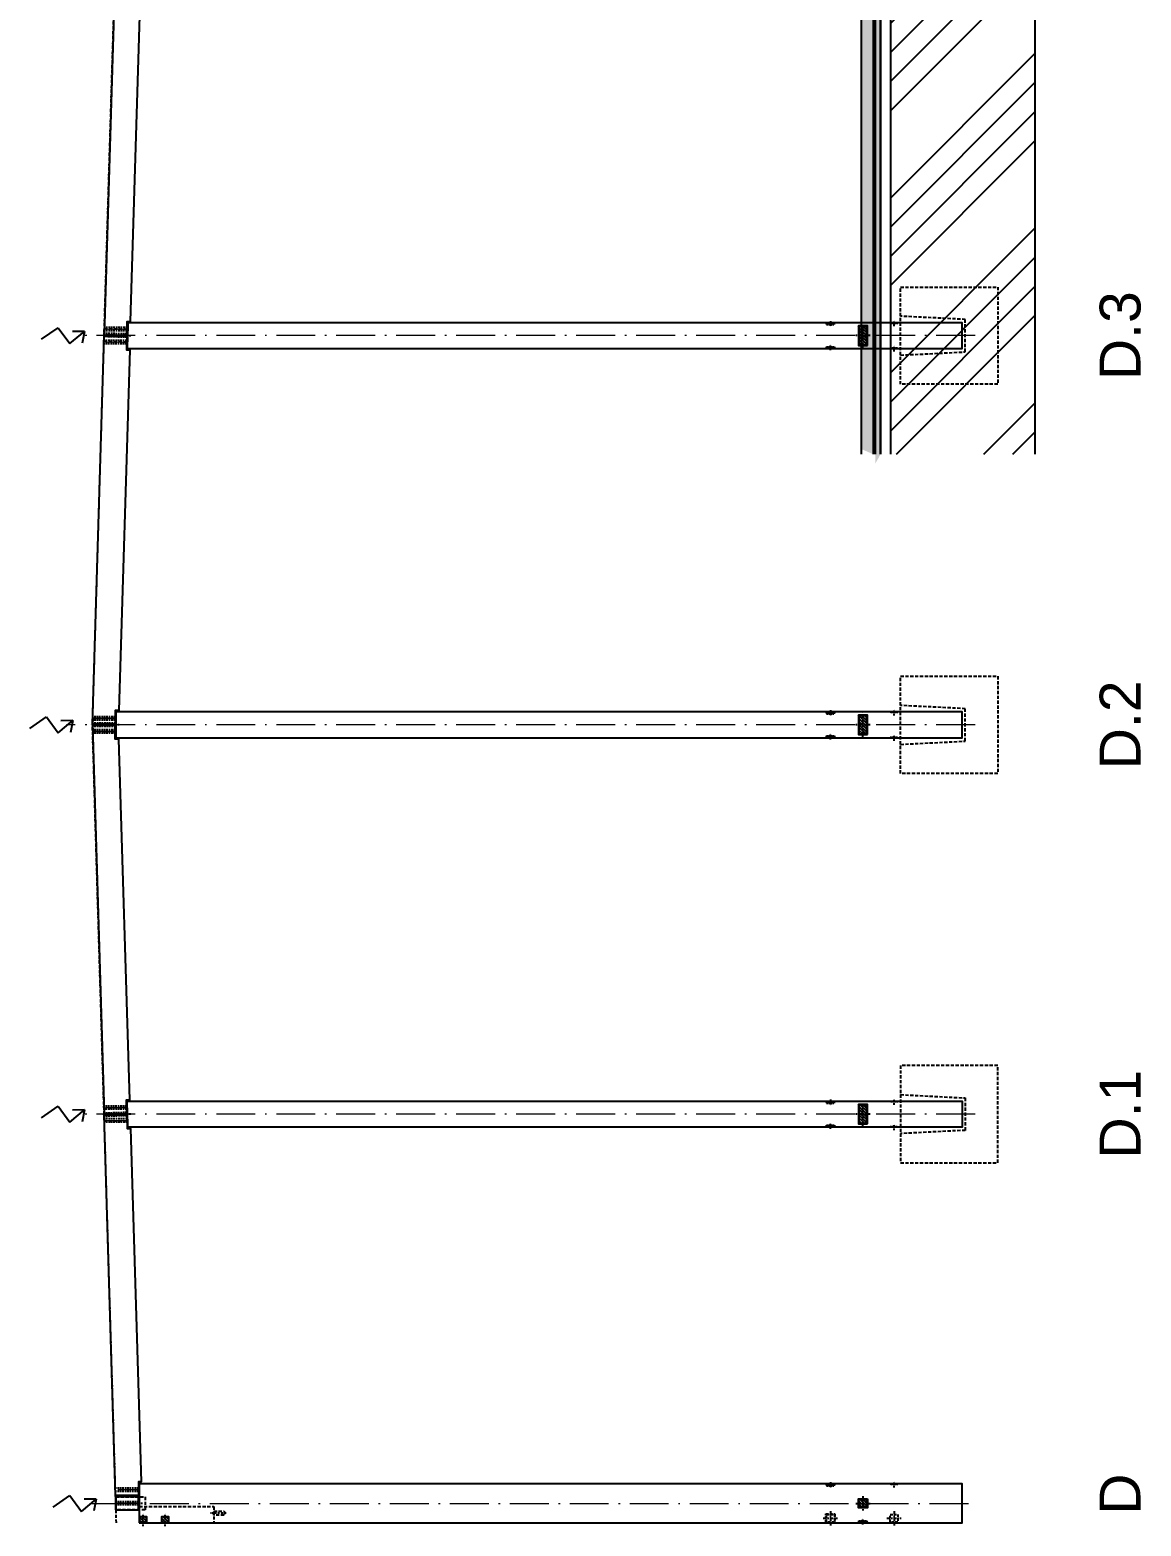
# Model space of a CAD drawing. Header units: millimetres. Extents: x 325046 to 1268204, y 1875583 to 2761998.
# Drawn here: x 1214775 to 1231911, y 2542543 to 2565606 of the extents above; entities that cross this region are included whole.
import ezdxf
from ezdxf.enums import TextEntityAlignment as Align

# ---------------------------------------------------------------- set-up
doc = ezdxf.new("R2010")
doc.units = ezdxf.units.MM
doc.header["$LTSCALE"] = 100
for name, pattern in [('ACAD_ISO10W100', [18.5, 12, -3, 0.5, -3]), ('DASHDOT', [1, 0.5, -0.25, 0, -0.25]), ('DASHED', [0.75, 0.5, -0.25])]:
    doc.linetypes.add(name, pattern=pattern)
for name, color, linetype in [('025', 1, 'Continuous'), ('035', 7, 'Continuous'), ('050', 4, 'Continuous'), ('KOTY', 2, 'Continuous'), ('Sloupy', 7, 'Continuous'), ('ŠRAF-TERÉN', 34, 'Continuous'), ('ŽB - MONOLIT', 4, 'Continuous')]:
    doc.layers.add(name, color=color, linetype=linetype)
doc.layers.add('IZOLACE - H', color=7, linetype='Continuous', lineweight=9, true_color=0x525252)
doc.layers.add('PŘÍČKY - SDK', color=7, linetype='Continuous', lineweight=30, true_color=0x6a1174)
for name, color, linetype, true_color in [('Izolace tepelná', 7, 'Continuous', 0xfdf0ce), ('Popis OS', 7, 'Continuous', 0xbd0a5d), ('Příprava na dock', 7, 'Continuous', 0x616161), ('ŽB - Šraf-monol', 7, 'Continuous', 0x6bc2a4)]:
    doc.layers.add(name, color=color, linetype=linetype, true_color=true_color)
doc.layers.add('Objekty - osy', color=5, linetype='ACAD_ISO10W100', lineweight=20)
doc.styles.add('ARIL-TENKÝ', font='arial.ttf')

# ---------------------------------------------------------------- blocks, each defined once
blk = doc.blocks.new('ZT5 PO')
at = {"layer": '035'}
blk.add_lwpolyline([(2604073, -5125966), (2603863, -5125960), (2603863, -5126010), (2598303, -5125843), (2598303, -5125786), (2598093, -5125786), (2598093, -5125436), (2598093, -5125436), (2604073, -5125616), (2604073, -5125966)], dxfattribs=at)
at = {"layer": '035', "linetype": 'DASHED', "ltscale": 0.5}
for points in [[(2598158, -5125786), (2598158, -5125438)], [(2598208, -5125786), (2598208, -5125440)], [(2603958, -5125962), (2603958, -5125612)], [(2604008, -5125964), (2604008, -5125614)]]:
    blk.add_lwpolyline(points, dxfattribs=at)
blk = doc.blocks.new('hlavice 4 pohled')
at = {"layer": 'Příprava na dock', "linetype": 'DASHED'}
blk.add_lwpolyline([(2018455, -5355778), (2018455, -5354278), (2016955, -5354278), (2016955, -5355778)], close=True, dxfattribs=at)
blk.add_lwpolyline([(2018005, -5354278), (2017955, -5355278), (2017455, -5355278), (2017405, -5354278)], dxfattribs=at)
blk = doc.blocks.new('ZT5.1 PO')
at = {"layer": '035', "ltscale": 0.5}
blk.add_lwpolyline([(2167529, -5377889), (2167529, -5378239), (2167739, -5378245), (2167739, -5378295), (2173299, -5378462), (2173299, -5378418), (2173509, -5378418), (2173509, -5378068)], close=True, dxfattribs=at)
at = {"layer": '035', "linetype": 'DASHED', "ltscale": 0.5}
for points in [[(2167594, -5378241), (2167594, -5377891)], [(2167644, -5378242), (2167644, -5377892)], [(2173394, -5378418), (2173394, -5378065)], [(2173444, -5378418), (2173444, -5378066)]]:
    blk.add_lwpolyline(points, dxfattribs=at)
blk = doc.blocks.new('HROMOSVOD')
at = {"layer": 'Sloupy'}
for p, q in [((-215544, -3763603), (-215365, -3763858)), ((-215365, -3763858), (-215611, -3764037)), ((-215611, -3764037), (-215422, -3764264)), ((-215422, -3764264), (-215425, -3764077)), ((-215422, -3764264), (-215605, -3764227))]:
    blk.add_line(p, q, dxfattribs=at)
blk = doc.blocks.new('atika roh')
at = {"layer": 'Příprava na dock', "ltscale": 0.5}
h = blk.add_hatch(dxfattribs=at)
h.set_pattern_fill('ANSI31', color=256, scale=250)
h.set_pattern_definition([(45, (-13253.59, -4226.8), (-22.09708691, 22.09708691), [])])
h.paths.add_polyline_path([(1752057, -4990655), (1752157, -4990655), (1752157, -4990755), (1752057, -4990755)])
h = blk.add_hatch(dxfattribs=at)
h.set_pattern_fill('ANSI31', color=256, scale=250)
h.set_pattern_definition([(45, (-13253.59, -4066.8), (-22.09708691, 22.09708691), [])])
h.paths.add_polyline_path([(1752057, -4990995), (1752157, -4990995), (1752157, -4991095), (1752057, -4991095)])
at = {"layer": '025', "ltscale": 0.5}
for points in [[(1752057, -4990655), (1752157, -4990655), (1752157, -4990755), (1752057, -4990755)], [(1752057, -4990995), (1752157, -4990995), (1752157, -4991095), (1752057, -4991095)]]:
    blk.add_lwpolyline(points, close=True, dxfattribs=at)
at = {"layer": '025', "linetype": 'DASHED', "ltscale": 0.5}
for points in [[(1752067, -4990755), (1752067, -4990655)], [(1752067, -4991095), (1752067, -4990995)]]:
    blk.add_lwpolyline(points, dxfattribs=at)
at = {"layer": 'Příprava na dock', "linetype": 'DASHDOT', "ltscale": 0.5}
for points in [[(1752007, -4990705), (1752207, -4990705)], [(1752007, -4991045), (1752207, -4991045)]]:
    blk.add_lwpolyline(points, dxfattribs=at)
blk = doc.blocks.new('zt2_po')
at = {"layer": '035', "ltscale": 0.5}
blk.add_lwpolyline([(1532249, -5267245), (1532249, -5267595), (1532459, -5267601), (1532459, -5267651), (1537909, -5267814), (1537909, -5267774), (1538119, -5267774), (1538119, -5267421)], close=True, dxfattribs=at)
at = {"layer": '035', "linetype": 'DASHED', "ltscale": 0.5}
for points in [[(1532314, -5267597), (1532314, -5267246)], [(1532364, -5267598), (1532364, -5267248)], [(1538004, -5267774), (1538004, -5267417)], [(1538054, -5267774), (1538054, -5267419)]]:
    blk.add_lwpolyline(points, dxfattribs=at)

msp = doc.modelspace()

# ---------------------------------------------------------------- hatches: boundary and pattern name
at = {"layer": 'Izolace tepelná'}
h = msp.add_hatch(color=256, dxfattribs=at)
h.dxf.hatch_style = 1
h.paths.add_polyline_path([(1227810.2, 2558918.5), (1227892.8, 2559063.8), (1227890.2, 2591242.7), (1227810.2, 2591242.7)])
at = {"layer": 'Příprava na dock'}
h = msp.add_hatch(dxfattribs=at)
h.set_pattern_fill('ANSI31', color=256, scale=250, angle=270)
h.set_pattern_definition([(315, (5842085.798, 2190981.14), (22.09708691, 22.09708691), [])])
h.paths.add_polyline_path([(1227680.2, 2560752.7), (1227680.2, 2561032.7), (1227560.2, 2561032.7), (1227560.2, 2560752.7)])
h = msp.add_hatch(dxfattribs=at)
h.set_pattern_fill('ANSI31', color=256, scale=250, angle=270)
h.set_pattern_definition([(315, (5842085.798, 2196981.14), (22.09708691, 22.09708691), [])])
h.paths.add_polyline_path([(1227680.2, 2554752.7), (1227680.2, 2555032.7), (1227560.2, 2555032.7), (1227560.2, 2554752.7)])
h = msp.add_hatch(dxfattribs=at)
h.set_pattern_fill('ANSI31', color=256, scale=250, angle=270)
h.set_pattern_definition([(315, (5842085.798, 2202981.14), (22.09708691, 22.09708691), [])])
h.paths.add_polyline_path([(1227680.2, 2548752.7), (1227680.2, 2549032.7), (1227560.2, 2549032.7), (1227560.2, 2548752.7)])
h = msp.add_hatch(dxfattribs=at)
h.set_pattern_fill('ANSI31', color=256, scale=250, angle=270)
h.set_pattern_definition([(315, (5842085.798, 2112661.14), (22.09708691, 22.09708691), [])])
h.paths.add_polyline_path([(1227680.2, 2542952.7), (1227680.2, 2542832.7), (1227560.2, 2542832.7), (1227560.2, 2542952.7)])
at = {"layer": 'ŠRAF-TERÉN'}
h = msp.add_hatch(dxfattribs=at)
h.set_pattern_fill('ANSI34', color=256, scale=100, angle=180, style=0)
h.set_pattern_definition([(225, (3747967.6, 1468831.5), (1347.0384, -1347.0384), []), (225, (3747518.6, 1468831.5), (1347.0384, -1347.0384), []), (225, (3747069.6, 1468831.5), (1347.0384, -1347.0384), []), (225, (3746620.6, 1468831.5), (1347.0384, -1347.0384), [])])
h.paths.add_polyline_path([(1228050.2, 2590742.7), (1228050.2, 2585167.7), (1229400.2, 2585167.7), (1229400.2, 2585717.7), (1230274.6, 2585717.7), (1230274.6, 2590242.7), (1229400.2, 2590242.7), (1229400.2, 2590742.7)])
h.paths.add_polyline_path([(1228359.1, 2596248.2), (1228200.2, 2592447.7), (1228200.2, 2591734.2), (1228398.6, 2591580.2), (1228398.6, 2591242.7), (1229400.2, 2591242.7), (1229400.2, 2591742.7), (1230274.6, 2591742.7), (1230274.6, 2596248.2)])
h.paths.add_polyline_path([(1228050.2, 2579217.7), (1229400.2, 2579217.7), (1229400.2, 2579717.7), (1230274.6, 2579717.7), (1230274.6, 2584217.7), (1229400.2, 2584217.7), (1229400.2, 2584767.7), (1229360.2, 2584767.7), (1229360.2, 2584767.7), (1229240.2, 2584767.7), (1228050.2, 2584767.7)])
h.paths.add_polyline_path([(1228050.2, 2578967.7), (1229400.2, 2578967.7), (1229400.2, 2579217.7), (1229360.2, 2579217.7), (1229360.2, 2579207.7), (1229240.2, 2579207.7), (1228050.2, 2579208.6)])
h.paths.add_polyline_path([(1228050.2, 2578967.7), (1228050.2, 2578717.7), (1229240.2, 2578717.7), (1229240.2, 2578727.7), (1229360.2, 2578727.7), (1229400.2, 2578727.3), (1229400.2, 2578967.7)])
h.paths.add_polyline_path([(1228050.2, 2559063.8), (1230274.6, 2559063.8), (1230274.6, 2578217.7), (1229400.2, 2578217.7), (1229400.2, 2578717.7), (1229360.2, 2578717.7), (1229360.2, 2578717.7), (1229240.2, 2578717.7), (1228050.2, 2578717.7)])
h.paths.add_polyline_path([(1229400.2, 2578617.7), (1229400.2, 2578217.7), (1230274.6, 2578217.7), (1230274.6, 2578661.4)], flags=17)
h.paths.add_polyline_path([(1229400.2, 2578967.7), (1229400.2, 2578717.7), (1230274.6, 2578717.7), (1230274.6, 2578967.7)])
h.paths.add_polyline_path([(1229400.2, 2579217.7), (1229400.2, 2578967.7), (1230274.6, 2578967.7), (1230274.6, 2579217.7)])
h.paths.add_polyline_path([(1229400.2, 2579717.7), (1229400.2, 2579317.7), (1230274.6, 2579274), (1230274.6, 2579717.7)], flags=17)
h.paths.add_polyline_path([(1229400.2, 2584667.7), (1229400.2, 2584217.7), (1230274.6, 2584217.7), (1230274.6, 2584711.4)], flags=17)
h.paths.add_polyline_path([(1229400.2, 2584967.7), (1229400.2, 2584767.7), (1230274.6, 2584767.7), (1230274.6, 2584967.7)])
h.paths.add_polyline_path([(1229400.2, 2585167.7), (1229400.2, 2584967.7), (1230274.6, 2584967.7), (1230274.6, 2585167.7)])
h.paths.add_polyline_path([(1229400.2, 2585717.7), (1229400.2, 2585267.7), (1230274.6, 2585224), (1230274.6, 2585717.7)], flags=17)
h.paths.add_polyline_path([(1229400.2, 2590642.7), (1229400.2, 2590242.7), (1230274.6, 2590242.7), (1230274.6, 2590686.4)], flags=17)
h.paths.add_polyline_path([(1229400.2, 2590967.7), (1229400.2, 2590742.7), (1230274.6, 2590742.7), (1230274.6, 2590967.7)])
h.paths.add_polyline_path([(1229400.2, 2591242.7), (1229400.2, 2590967.7), (1230274.6, 2590967.7), (1230274.6, 2591242.7)])
h.paths.add_polyline_path([(1229400.2, 2591742.7), (1229400.2, 2591342.7), (1230274.6, 2591299), (1230274.6, 2591742.7)], flags=17)
at = {"layer": 'ŽB - Šraf-monol'}
msp.add_hatch(color=256, dxfattribs=at).paths.add_polyline_path([(1227600.2, 2559144.3), (1227780.2, 2559063.8), (1227780.2, 2591242.7), (1227600.2, 2591242.7)])

# ---------------------------------------------------------------- linework, layer by layer
at = {"layer": '025', "linetype": 'DASHED', "const_width": 20}
for points in [[(1216280.1, 2560892.7), (1215940.3, 2560902.9)], [(1216283.1, 2560992.7), (1215943.1, 2560992.7)], [(1216277.1, 2560792.7), (1215937.1, 2560792.7)], [(1216100.2, 2554992.7), (1215769.6, 2554992.7)], [(1216103.2, 2554892.7), (1215763.2, 2554892.7)], [(1216100.2, 2554792.7), (1215769.6, 2554792.7)], [(1216277.1, 2548992.7), (1215937.1, 2548992.7)], [(1216280.1, 2548892.7), (1215940.3, 2548882.5)], [(1216283.1, 2548792.7), (1215943.1, 2548792.7)], [(1216460.2, 2543102.7), (1216130.2, 2543102.7)], [(1216460.2, 2542892.7), (1216120.2, 2542892.7)]]:
    msp.add_lwpolyline(points, dxfattribs=at)
at = {"layer": '025', "linetype": 'DASHED', "ltscale": 0.4}
for points in [[(1227060.2, 2561062.7), (1227180.2, 2561062.7), (1227180.2, 2561072.7), (1227060.2, 2561072.7), (1227060.2, 2561062.7)], [(1228040.2, 2561092.7), (1228160.2, 2561092.7), (1228160.2, 2561082.7), (1228040.2, 2561082.7), (1228040.2, 2561092.7)], [(1227060.2, 2560722.7), (1227180.2, 2560722.7), (1227180.2, 2560712.7), (1227060.2, 2560712.7), (1227060.2, 2560722.7)], [(1228040.2, 2560702.7), (1228160.2, 2560702.7), (1228160.2, 2560692.7), (1228040.2, 2560692.7), (1228040.2, 2560702.7)], [(1227060.2, 2555062.7), (1227180.2, 2555062.7), (1227180.2, 2555072.7), (1227060.2, 2555072.7), (1227060.2, 2555062.7)], [(1228040.2, 2555092.7), (1228160.2, 2555092.7), (1228160.2, 2555082.7), (1228040.2, 2555082.7), (1228040.2, 2555092.7)], [(1227060.2, 2554722.7), (1227180.2, 2554722.7), (1227180.2, 2554712.7), (1227060.2, 2554712.7), (1227060.2, 2554722.7)], [(1228040.2, 2554702.7), (1228160.2, 2554702.7), (1228160.2, 2554692.7), (1228040.2, 2554692.7), (1228040.2, 2554702.7)], [(1227060.2, 2549062.7), (1227180.2, 2549062.7), (1227180.2, 2549072.7), (1227060.2, 2549072.7), (1227060.2, 2549062.7)], [(1228040.2, 2549092.7), (1228160.2, 2549092.7), (1228160.2, 2549082.7), (1228040.2, 2549082.7), (1228040.2, 2549092.7)], [(1227060.2, 2548722.7), (1227180.2, 2548722.7), (1227180.2, 2548712.7), (1227060.2, 2548712.7), (1227060.2, 2548722.7)], [(1228040.2, 2548702.7), (1228160.2, 2548702.7), (1228160.2, 2548692.7), (1228040.2, 2548692.7), (1228040.2, 2548702.7)], [(1227060.2, 2543162.7), (1227180.2, 2543162.7), (1227180.2, 2543172.7), (1227060.2, 2543172.7), (1227060.2, 2543162.7)], [(1228040.2, 2543192.7), (1228160.2, 2543192.7), (1228160.2, 2543182.7), (1228040.2, 2543182.7), (1228040.2, 2543192.7)], [(1227560.2, 2542622.7), (1227680.2, 2542622.7), (1227680.2, 2542612.7), (1227560.2, 2542612.7), (1227560.2, 2542622.7)]]:
    msp.add_lwpolyline(points, dxfattribs=at)
at = {"layer": '025'}
for points in [[(1227680.2, 2560752.7), (1227680.2, 2561032.7), (1227560.2, 2561032.7), (1227560.2, 2560752.7), (1227680.2, 2560752.7)], [(1227680.2, 2554752.7), (1227680.2, 2555032.7), (1227560.2, 2555032.7), (1227560.2, 2554752.7), (1227680.2, 2554752.7)], [(1227680.2, 2548752.7), (1227680.2, 2549032.7), (1227560.2, 2549032.7), (1227560.2, 2548752.7), (1227680.2, 2548752.7)], [(1227680.2, 2542952.7), (1227680.2, 2542832.7), (1227560.2, 2542832.7), (1227560.2, 2542952.7), (1227680.2, 2542952.7)]]:
    msp.add_lwpolyline(points, dxfattribs=at)
at = {"layer": '025', "linetype": 'DASHED', "ltscale": 0.8}
for points in [[(1227180.2, 2542722.7), (1227180.2, 2542602.7), (1227060.2, 2542602.7), (1227060.2, 2542722.7), (1227180.2, 2542722.7)], [(1228160.2, 2542722.7), (1228160.2, 2542602.7), (1228040.2, 2542602.7), (1228040.2, 2542722.7), (1228160.2, 2542722.7)]]:
    msp.add_lwpolyline(points, dxfattribs=at)
at = {"layer": '035', "linetype": 'DASHED', "ltscale": 0.5}
for points in [[(1216270.9, 2560918), (1215921, 2560928.5)], [(1216269.4, 2560868), (1215919.5, 2560878.5)], [(1216093.2, 2554917.7), (1215743.2, 2554917.7)], [(1216093.2, 2554867.7), (1215743.2, 2554867.7)], [(1216269.4, 2548917.4), (1215919.5, 2548906.9)], [(1216270.9, 2548867.5), (1215921, 2548857)], [(1216450.2, 2542917.7), (1216100.2, 2542917.7)], [(1216450.2, 2542867.7), (1216100.2, 2542867.7)]]:
    msp.add_lwpolyline(points, dxfattribs=at)
at = {"layer": '035', "linetype": 'DASHED'}
for points in [[(1216286.1, 2561092.7), (1216274.1, 2560692.7)], [(1216286.1, 2548692.7), (1216274.1, 2549092.7)], [(1216460.2, 2542842.7), (1217610.2, 2542842.7), (1217610.2, 2542592.7)]]:
    msp.add_lwpolyline(points, dxfattribs=at)
at = {"layer": '035', "ltscale": 0.5}
for points in [[(1216275.2, 2560692.7), (1229150.2, 2560692.7), (1229150.2, 2561092.7), (1216287.2, 2561092.7), (1216275.2, 2560692.7)], [(1216100.2, 2554692.7), (1229150.2, 2554692.7), (1229150.2, 2555092.7), (1216100.2, 2555092.7), (1216100.2, 2554692.7)], [(1216275.2, 2549092.7), (1229150.2, 2549092.7), (1229150.2, 2548692.7), (1216287.2, 2548692.7), (1216275.2, 2549092.7)], [(1216460.2, 2542592.7), (1229150.2, 2542592.7), (1229150.2, 2543192.7), (1216460.2, 2543192.7), (1216460.2, 2542592.7)]]:
    msp.add_lwpolyline(points, dxfattribs=at)
at = {"layer": '035', "linetype": 'DASHED', "ltscale": 0.4}
for points in [[(1227050.2, 2561092.7), (1227050.2, 2561092.7), (1227060.2, 2561072.7), (1227180.2, 2561072.7), (1227190.2, 2561092.7)], [(1227050.2, 2560692.7), (1227050.2, 2560692.7), (1227060.2, 2560712.7), (1227180.2, 2560712.7), (1227190.2, 2560692.7)], [(1227050.2, 2555092.7), (1227050.2, 2555092.7), (1227060.2, 2555072.7), (1227180.2, 2555072.7), (1227190.2, 2555092.7)], [(1227050.2, 2554692.7), (1227050.2, 2554692.7), (1227060.2, 2554712.7), (1227180.2, 2554712.7), (1227190.2, 2554692.7)], [(1227050.2, 2549092.7), (1227050.2, 2549092.7), (1227060.2, 2549072.7), (1227180.2, 2549072.7), (1227190.2, 2549092.7)], [(1227050.2, 2548692.7), (1227050.2, 2548692.7), (1227060.2, 2548712.7), (1227180.2, 2548712.7), (1227190.2, 2548692.7)], [(1227050.2, 2543192.7), (1227050.2, 2543192.7), (1227060.2, 2543172.7), (1227180.2, 2543172.7), (1227190.2, 2543192.7)], [(1227550.2, 2542592.7), (1227550.2, 2542592.7), (1227560.2, 2542612.7), (1227680.2, 2542612.7), (1227690.2, 2542592.7)]]:
    msp.add_lwpolyline(points, dxfattribs=at)
at = {"layer": '035'}
for points in [[(1227690.2, 2560742.7), (1227690.2, 2561042.7), (1227550.2, 2561042.7), (1227550.2, 2560742.7)], [(1227690.2, 2554742.7), (1227690.2, 2555042.7), (1227550.2, 2555042.7), (1227550.2, 2554742.7)], [(1227690.2, 2548742.7), (1227690.2, 2549042.7), (1227550.2, 2549042.7), (1227550.2, 2548742.7)], [(1227690.2, 2542962.7), (1227690.2, 2542822.7), (1227550.2, 2542822.7), (1227550.2, 2542962.7)]]:
    msp.add_lwpolyline(points, close=True, dxfattribs=at)
for points in [[(1227560.2, 2561032.7), (1227550.2, 2561042.7)], [(1227680.2, 2561032.7), (1227690.2, 2561042.7)], [(1227560.2, 2560752.7), (1227550.2, 2560742.7)], [(1227680.2, 2560752.7), (1227690.2, 2560742.7)], [(1227560.2, 2555032.7), (1227550.2, 2555042.7)], [(1227680.2, 2555032.7), (1227690.2, 2555042.7)], [(1227560.2, 2554752.7), (1227550.2, 2554742.7)], [(1227680.2, 2554752.7), (1227690.2, 2554742.7)], [(1227560.2, 2549032.7), (1227550.2, 2549042.7)], [(1227680.2, 2549032.7), (1227690.2, 2549042.7)], [(1227560.2, 2548752.7), (1227550.2, 2548742.7)], [(1227680.2, 2548752.7), (1227690.2, 2548742.7)], [(1227560.2, 2542952.7), (1227550.2, 2542962.7)], [(1227680.2, 2542952.7), (1227690.2, 2542962.7)], [(1227060.2, 2542722.7), (1227050.2, 2542732.7)], [(1227180.2, 2542722.7), (1227190.2, 2542732.7)], [(1227560.2, 2542832.7), (1227550.2, 2542822.7)], [(1227680.2, 2542832.7), (1227690.2, 2542822.7)], [(1227060.2, 2542602.7), (1227050.2, 2542592.7)], [(1227180.2, 2542602.7), (1227190.2, 2542592.7)]]:
    msp.add_lwpolyline(points, dxfattribs=at)
at = {"layer": '035', "linetype": 'DASHED'}
msp.add_lwpolyline([(1217610.2, 2542772.7), (1217770.2, 2542772.7), (1217770.2, 2542712.7), (1217610.2, 2542712.7)], close=True, dxfattribs=at)
at = {"layer": '035', "linetype": 'DASHED', "ltscale": 0.8}
msp.add_lwpolyline([(1227190.2, 2542732.7), (1227190.2, 2542592.7), (1227050.2, 2542592.7), (1227050.2, 2542732.7)], close=True, dxfattribs=at)
at = {"layer": '050', "linetype": 'DASHED'}
for points in [[(1215917.3, 2560803.5), (1215917.3, 2560803.5), (1215917.3, 2560803.5), (1215917.3, 2560803.5), (1215923.3, 2561003.5), (1215923.3, 2561003.5), (1215923.3, 2561003.5), (1216273.1, 2560993), (1216267.1, 2560793.1)], [(1215743.2, 2554992.7), (1215743.2, 2554992.7), (1215743.2, 2554992.7), (1215743.2, 2554992.7), (1215743.2, 2554792.7), (1215743.2, 2554792.7), (1215743.2, 2554792.7), (1216093.2, 2554792.7), (1216093.2, 2554992.7)], [(1215917.3, 2548981.9), (1215917.3, 2548981.9), (1215917.3, 2548981.9), (1215917.3, 2548981.9), (1215923.3, 2548782), (1215923.3, 2548782), (1215923.3, 2548782), (1216273.1, 2548792.5), (1216267.1, 2548992.4)], [(1216100.2, 2542792.7), (1216100.2, 2542792.7), (1216100.2, 2542792.7), (1216100.2, 2542792.7), (1216100.2, 2542992.7), (1216100.2, 2542992.7), (1216100.2, 2542992.7), (1216550.2, 2542992.7), (1216550.2, 2542792.7)]]:
    msp.add_lwpolyline(points, close=True, dxfattribs=at)
at = {"layer": '050'}
msp.add_lwpolyline([(1216450.2, 2542792.7), (1216450.2, 2542992.7), (1216100.2, 2542992.7), (1216100.2, 2542792.7)], close=True, dxfattribs=at)
at = {"layer": 'IZOLACE - H', "linetype": 'DASHED', "ltscale": 5, "const_width": 20, "flags": 128}
msp.add_lwpolyline([(1227800.2, 2591242.7), (1227800.2, 2559063.8)], dxfattribs=at)
at = {"layer": 'IZOLACE - H', "linetype": 'ByBlock', "ltscale": 1000, "flags": 128}
for points in [[(1227790.2, 2591242.7), (1227790.2, 2559063.8)], [(1227810.2, 2591242.7), (1227810.2, 2559063.8)]]:
    msp.add_lwpolyline(points, dxfattribs=at)
at = {"layer": 'Izolace tepelná'}
for points in [[(1227890.2, 2559063.8), (1227890.2, 2591242.7), (1227810.2, 2591242.7)], [(1227810.2, 2591242.7), (1227810.2, 2559063.8)]]:
    msp.add_lwpolyline(points, dxfattribs=at)
at = {"layer": 'Objekty - osy', "ltscale": 0.5}
for points in [[(1229350.2, 2560892.7), (1215519.8, 2560892.7)], [(1229350.2, 2554892.7), (1215339.8, 2554892.7)], [(1229350.2, 2548892.7), (1215519.8, 2548892.7)], [(1215699.8, 2542892.7), (1229350.2, 2542892.7)]]:
    msp.add_lwpolyline(points, dxfattribs=at)
at = {"layer": 'Příprava na dock', "linetype": 'DASHED'}
msp.add_lwpolyline([(1216109, 2542592.7), (1215740, 2554892.7), (1216100, 2566892.7), (1215740, 2578892.7), (1216110.5, 2591242.7)], dxfattribs=at)
at = {"layer": 'Příprava na dock', "linetype": 'DASHDOT', "ltscale": 0.5}
for points in [[(1227120.2, 2561117.7), (1227120.2, 2561017.7)], [(1228100.2, 2561037.7), (1228100.2, 2561137.7)], [(1216330.1, 2560891.2), (1215890.3, 2560904.4)], [(1227120.2, 2560667.7), (1227120.2, 2560767.7)], [(1228100.2, 2560647.7), (1228100.2, 2560747.7)], [(1227120.2, 2555117.7), (1227120.2, 2555017.7)], [(1228100.2, 2555037.7), (1228100.2, 2555137.7)], [(1216153.2, 2554892.7), (1215713.2, 2554892.7)], [(1227120.2, 2554667.7), (1227120.2, 2554767.7)], [(1228100.2, 2554647.7), (1228100.2, 2554747.7)], [(1227120.2, 2549117.7), (1227120.2, 2549017.7)], [(1228100.2, 2549037.7), (1228100.2, 2549137.7)], [(1216330.1, 2548894.2), (1215890.3, 2548881)], [(1227120.2, 2548667.7), (1227120.2, 2548767.7)], [(1228100.2, 2548647.7), (1228100.2, 2548747.7)], [(1227120.2, 2543217.7), (1227120.2, 2543117.7)], [(1228100.2, 2543137.7), (1228100.2, 2543237.7)], [(1216510.2, 2542892.7), (1216070.2, 2542892.7)], [(1217800.2, 2542742.7), (1217550.2, 2542742.7)], [(1227620.2, 2542567.7), (1227620.2, 2542667.7)]]:
    msp.add_lwpolyline(points, dxfattribs=at)
at = {"layer": 'Příprava na dock', "linetype": 'DASHDOT'}
for points in [[(1227620.2, 2560702.7), (1227620.2, 2561082.7)], [(1227730.2, 2560892.7), (1227510.2, 2560892.7)], [(1227620.2, 2554702.7), (1227620.2, 2555082.7)], [(1227730.2, 2554892.7), (1227510.2, 2554892.7)], [(1227620.2, 2548702.7), (1227620.2, 2549082.7)], [(1227730.2, 2548892.7), (1227510.2, 2548892.7)], [(1227620.2, 2543002.7), (1227620.2, 2542782.7)], [(1227120.2, 2542772.7), (1227120.2, 2542552.7)], [(1227510.2, 2542892.7), (1227730.2, 2542892.7)], [(1228100.2, 2542772.7), (1228100.2, 2542552.7)], [(1227010.2, 2542662.7), (1227230.2, 2542662.7)], [(1227990.2, 2542662.7), (1228210.2, 2542662.7)]]:
    msp.add_lwpolyline(points, dxfattribs=at)
at = {"layer": 'PŘÍČKY - SDK'}
msp.add_line((1227892.8, 2591242.7), (1227892.8, 2559063.8), dxfattribs=at)
at = {"layer": 'ŠRAF-TERÉN', "flags": 128}
for points in [[(1227780.2, 2596248.2), (1230274.6, 2596248.2), (1230274.6, 2559063.8)], [(1228050.2, 2559063.8), (1228050.2, 2590829.3), (1228398.6, 2591101.8), (1228398.6, 2591580.2), (1228200.2, 2591734.2), (1228200.2, 2592447.7), (1228359.1, 2596248.2)]]:
    msp.add_lwpolyline(points, dxfattribs=at)
at = {"layer": 'ŽB - MONOLIT', "ltscale": 30}
msp.add_lwpolyline([(1227600.2, 2559063.8), (1227600.2, 2591242.7), (1227780.2, 2591242.7), (1227780.2, 2559063.8)], dxfattribs=at)

# ---------------------------------------------------------------- block references
at = {"layer": 'KOTY', "rotation": 90}
for name, p in [('ZT5.1 PO', (-4161968.3, 393373.8)), ('HROMOSVOD', (-2548647.9, 2776380.6)), ('ZT5 PO', (-3909696, -43189.8)), ('HROMOSVOD', (-2548827.9, 2770380.6)), ('hlavice 4 pohled', (-4126077.8, 531187.9)), ('HROMOSVOD', (-2548647.9, 2764380.6)), ('HROMOSVOD', (-2548467.9, 2758380.6)), ('atika roh', (-3774184.4, 790535.3))]:
    msp.add_blockref(name, p, dxfattribs=at)
at = {"layer": 'KOTY', "xscale": -1, "rotation": 90}
for name, p in [('hlavice 4 pohled', (-4126077.8, 4578597.6)), ('hlavice 4 pohled', (-4126077.8, 4572597.6)), ('ZT5 PO', (-3909696, 5152975.3)), ('zt2_po', (-4051324.3, 4081132.1))]:
    msp.add_blockref(name, p, dxfattribs=at)

# ---------------------------------------------------------------- texts
at = {"layer": 'Popis OS', "linetype": 'ByBlock', "style": 'ARIL-TENKÝ'}
for s, p in [('D.3', (1231586.7, 2560892.7)), ('D.2', (1231586.7, 2554892.7)), ('D.1', (1231586.7, 2548892.7)), ('D', (1231586.7, 2543034.2))]:
    msp.add_text(s, height=630, rotation=90, dxfattribs=at).set_placement(p, align=Align.MIDDLE_CENTER)

doc.saveas('drawing.dxf')
